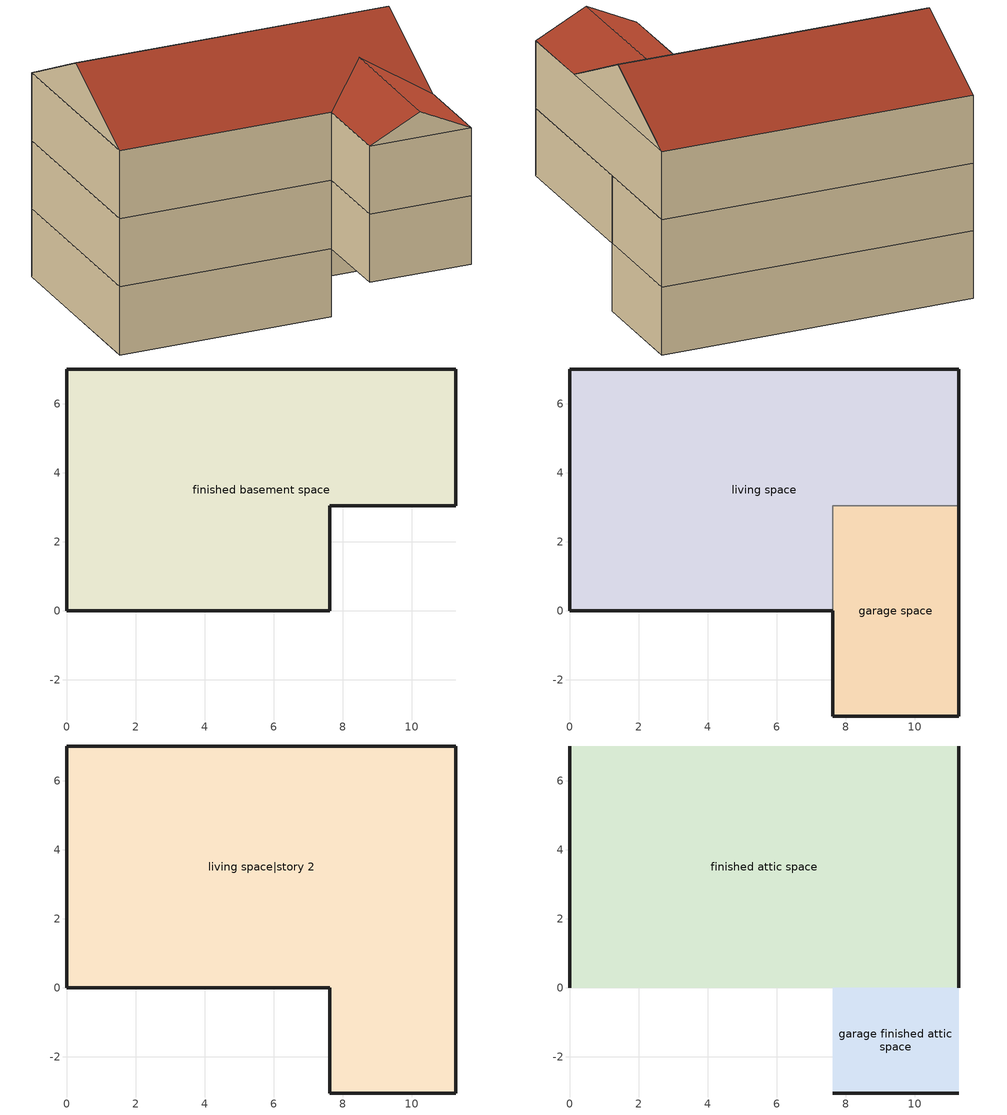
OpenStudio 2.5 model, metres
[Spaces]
finished basement space
 floor ground (GrndUninsFinBFloor): 0,0 0,7.01 11.28,7.01 11.28,3.05 7.62,3.05 7.62,0 z-2.44
 wall ground (GrndInsFinWall): 0,7.01 0,0 7.62,0 7.62,3.05 11.28,3.05 11.28,7.01 0,7.01 z-2.44:0
garage space
 floor ground (GrndUninsUnfinFloor): 7.62,-3.05 7.62,3.05 11.28,3.05 11.28,-3.05 z0
 wall outside (Construction 1): 7.62,0 7.62,-3.05 11.28,-3.05 11.28,3.05 z0:2.44
 wall to living space (RevUnfinInsFinWall): 11.28,3.05 7.62,3.05 7.62,0 z0:2.44
living space
 floor to finished basement space (Construction 4): 0,0 0,7.01 11.28,7.01 11.28,3.05 7.62,3.05 7.62,0 z0
 wall outside (ExtInsFinWall 3): 11.28,3.05 11.28,7.01 0,7.01 0,0 7.62,0 z0:2.44
living space|story 2
 floor to garage space (UnfinInsFinFloor 3): 11.28,3.05 11.28,-3.05 7.62,-3.05 7.62,3.05 z2.44
 floor to living space (Construction 4): 11.28,7.01 11.28,3.05 7.62,3.05 7.62,0 0,0 0,7.01 z2.44
 wall outside (ExtInsFinWall 3): 0,7.01 0,0 7.62,0 7.62,-3.05 11.28,-3.05 11.28,7.01 0,7.01 z2.44:4.88
finished attic space
 floor to living space|story 2 (Construction 4): 11.28,7.01 11.28,0 0,0 0,7.01 z4.88
 wall outside (ExtInsFinWall 3): 0,3.51,6.63 0,7.01,4.88 0,0,4.88; 11.28,3.51,6.63 11.28,0,4.88 11.28,7.01,4.88
 roof outside (FinInsExtRoof 3): 0,3.51,6.63 11.28,3.51,6.63 11.28,7.01,4.88 0,7.01,4.88; 0,3.51,6.63 0,0,4.88 7.62,0,4.88 9.45,1.83,5.79 11.28,0,4.88 11.28,3.51,6.63
garage finished attic space
 floor to living space|story 2 (Construction 4): 7.62,-3.05 7.62,0 11.28,0 11.28,-3.05 z4.88
 wall outside (ExtInsFinWall 3): 7.62,-3.05,4.88 11.28,-3.05,4.88 9.45,-3.05,5.79
 roof outside (FinInsExtRoof 3): 7.62,0,4.88 7.62,-3.05,4.88 9.45,-3.05,5.79 9.45,1.83,5.79; 11.28,0,4.88 9.45,1.83,5.79 9.45,-3.05,5.79 11.28,-3.05,4.88
[Building]
Building: Standards Number of Stories=4; Standards Number of Above Ground Stories=3; Standards Building Type=singlefamilydetached; Standards Number of Living Units=1
[Site]
Denver Intl Ap_CO_USA: Latitude {deg}=39.83; Longitude {deg}=-104.65; Time Zone {hr}=-7; Elevation {m}=1650
[ClimateZones]
Climate Zone Institution Name 2=Building America; Climate Zone Document Year 2=0; Climate Zone Value 2=Cold
[Site:WaterMainsTemperature]
Calculation Method=Correlation; Annual Average Outdoor Air Temperature {C}=10.8753; Maximum Difference In Monthly Average Outdoor Air Temperatures {deltaC}=23.1524
[Site:GroundTemperature:BuildingSurface]
6.71281, 4.94206, 4.80025, 5.64056, 9.01395, 12.3716, 15.2825, 17.1265, 17.2832, 15.7834, 12.9467, 9.69205
[Site:GroundTemperature:Deep]
10.8753, 10.8753, 10.8753, 10.8753, 10.8753, 10.8753, 10.8753, 10.8753, 10.8753, 10.8753, 10.8753, 10.8753
[Material] Roughness=Rough
Name | Thickness {m} | Conductivity {W/m-K} | Density {kg/m3} | Specific Heat {J/kg-K} | Thermal Absorptance | Solar Absorptance | Visible Absorptance
RoofIns | 0.23495 | 0.0475588 | 78.34581 | 1123.46
ResRoofMaterial | 0.009525 | 0.162714 | 1121.4 | 1465.45 | 0.91 | 0.85 | 0.85
ResRoofSheathing; ResFloorSheathing | 0.01905 | 0.115458 | 512.64 | 1214.23
FBaseWallIns | 0.051816 | 0.029427 | 32.04 | 1214.23
Concrete-8in | 0.2032 | 1.31141 | 2242.8 | 837.4 | 0.9
Soil-12in | 0.3048 | 1.731 | 1842.3 | 418.7
Concrete-4in | 0.1016 | 1.31141 | 2242.8 | 837.4 | 0.9
IntFloorIns | 0.1397 | 0.0489548 | 106.365 | 1151.69
ResFloorCovering | 0.0127 | 0.0433444 | 54.468 | 1339.84 | 0.9 | 0.9
StudAndCavity | 0.0889 | 0.0542449 | 162.403 | 1178.92
ResExtWallSheathing | 0.0127 | 0.115458 | 512.64 | 1214.23
IntWallIns | 0.0889 | 0.054891 | 162.403 | 1178.92
ResExtFinish | 0.009525 | 0.089435 | 177.822 | 1046.75 | 0.9 | 0.3 | 0.3
ResFloorMass | 0.015875 | 0.115458 | 544.68 | 1214.23 | 0.9 | 0.6
ResExtWallMass1; ResExtWallMassOtherSide1 | 0.0127 | 0.160291 | 801 | 837.4 | 0.9 | 0.5 | 0.1
IntMassStudAndAirWall | 0.0889 | 0.414981 | 83.0341 | 1211.67
ResCeilingMass1 | 0.0127 | 0.160291 | 801 | 837.4 | 0.9 | 0.3 | 0.1
residential furniture material garage space; residential furniture material finished basement space; residential furniture material living space; residential furniture material finished attic space; residential furniture material living space|story 2; residential furniture material garage finished attic space | 0.1524 | 0.115458 | 640.8 | 1214.23 | 0.9 | 0.6 | 0.1
[Construction]
GrndInsFinWall: Soil-12in, Concrete-8in, FBaseWallIns
GrndUninsFinBFloor: FBaseFloor-FicR, Soil-12in, Concrete-4in
RevUnfinInsFinWall: IntWallIns, ResExtWallSheathing
Construction 1: ResExtFinish
GrndUninsUnfinFloor: Adiabatic, Soil-12in, Concrete-4in
UnfinInsFinFloor 3: ResFloorSheathing, ResFloorCovering, IntFloorIns, ResFloorMass
ExtInsFinWall 3: ResExtFinish, ResExtWallSheathing, StudAndCavity, ResExtWallMass1
FinUninsFinWall: ResExtWallMassOtherSide1, IntMassStudAndAirWall, ResExtWallMass1
Construction 4: ResCeilingMass1, ResFloorSheathing, ResFloorMass, ResFloorCovering
FinInsExtRoof 3: ResRoofMaterial, ResRoofSheathing, RoofIns, ResCeilingMass1
residential furniture construction garage space: residential furniture material garage space
residential furniture construction finished basement space: residential furniture material finished basement space
residential furniture construction living space: residential furniture material living space
residential furniture construction finished attic space: residential furniture material finished attic space
residential furniture construction living space|story 2: residential furniture material living space|story 2
residential furniture construction garage finished attic space: residential furniture material garage finished attic space
[Material:NoMass] Roughness=Rough
Name | Thermal Resistance {m2-K/W}
FBaseFloor-FicR | 12.043
Adiabatic | 176.1
[BuildingUnit] Building Unit Type=Residential
EPWWeatherInfo; unit 1
[ThermalZone] Use Ideal Air Loads=No
living zone; garage zone; finished basement zone
[Sizing:Zone] Zone Cooling Design Supply Air Temperature Input Method=SupplyAirTemperature; Zone Cooling Design Supply Air Temperature {C}=14; Zone Cooling Design Supply Air Temperature Difference {deltaC}=11.11; Zone Heating Design Supply Air Temperature Input Method=SupplyAirTemperature; Zone Heating Design Supply Air Temperature {C}=40; Zone Heating Design Supply Air Temperature Difference {deltaC}=11.11; Zone Cooling Design Supply Air Humidity Ratio {kg-H2O/kg-air}=0.0085; Zone Heating Design Supply Air Humidity Ratio {kg-H2O/kg-air}=0.008; Cooling Design Air Flow Method=DesignDay; Heating Design Air Flow Method=DesignDay; Account for Dedicated Outdoor Air System=No; Dedicated Outdoor Air System Control Strategy=NeutralSupplyAir; Dedicated Outdoor Air Low Setpoint Temperature for Design {C}=autosize; Dedicated Outdoor Air High Setpoint Temperature for Design {C}=autosize
living zone; garage zone; finished basement zone
[Space]
Name | Space Type | Thermal Zone | Building Unit
garage space | Space Type 1 | garage zone
living space; living space|story 2; finished attic space; garage finished attic space | Space Type 2 | living zone | unit 1
finished basement space | Space Type 3 | finished basement zone | unit 1
[SpaceType]
Name | Standards Space Type
Space Type 1 | garage
Space Type 2 | living
Space Type 3 | finished basement
[InternalMass:Definition] Design Level Calculation Method=SurfaceArea
Name | Construction | Surface Area {m2}
finished basement space Partition; living space Partition | FinUninsFinWall | 67.9121
finished attic space Partition | FinUninsFinWall | 79.0605
living space|story 2 Partition | FinUninsFinWall | 90.2089
garage finished attic space Partition | FinUninsFinWall | 11.1484
residential furniture mass garage space | residential furniture construction garage space | 2.22967
residential furniture mass finished basement space | residential furniture construction finished basement space | 27.1648
residential furniture mass living space | residential furniture construction living space | 27.1648
residential furniture mass finished attic space | residential furniture construction finished attic space | 31.6242
residential furniture mass living space|story 2 | residential furniture construction living space|story 2 | 36.0835
residential furniture mass garage finished attic space | residential furniture construction garage finished attic space | 4.45935
[InternalMass] Multiplier=1
Name | Internal Mass Definition | Space or SpaceType
finished basement space Partition | finished basement space Partition | finished basement space
living space Partition | living space Partition | living space
finished attic space Partition | finished attic space Partition | finished attic space
living space|story 2 Partition | living space|story 2 Partition | living space|story 2
garage finished attic space Partition | garage finished attic space Partition | garage finished attic space
residential furniture mass garage space | residential furniture mass garage space | garage space
residential furniture mass finished basement space | residential furniture mass finished basement space | finished basement space
residential furniture mass living space | residential furniture mass living space | living space
residential furniture mass finished attic space | residential furniture mass finished attic space | finished attic space
residential furniture mass living space|story 2 | residential furniture mass living space|story 2 | living space|story 2
residential furniture mass garage finished attic space | residential furniture mass garage finished attic space | garage finished attic space
